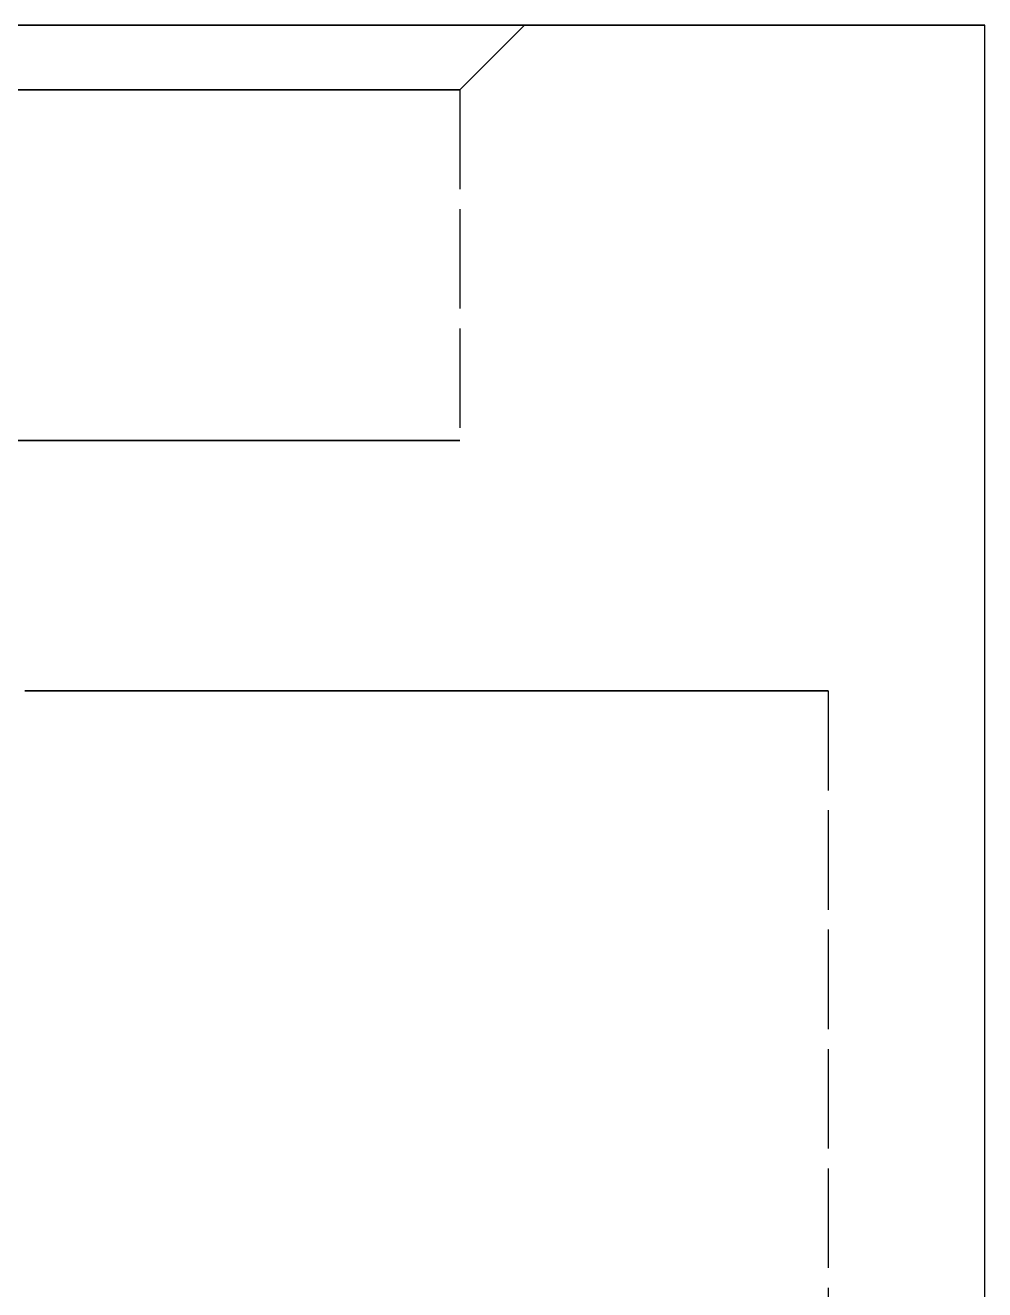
# Model space of a CAD drawing. Header units: millimetres. Extents: x -29 to 159, y -17 to 130.
# Drawn here: x 84.75 to 97, y 36.35 to 52.5 of the extents above; entities that cross this region are included whole.
import ezdxf

# ---------------------------------------------------------------- set-up
doc = ezdxf.new("R2010")
doc.units = ezdxf.units.MM
doc.linetypes.add('DASHED', pattern=[1.524, 1.27, -0.254])
doc.layers.add('HIDDEN', color=8, linetype='DASHED')
doc.layers.add('VISIBLE', color=7, linetype='CONTINUOUS')

msp = doc.modelspace()

# ---------------------------------------------------------------- linework, layer by layer
at = {"layer": 'HIDDEN'}
for points in [[(97, 52.5), (96.33333, 52.5), (95.66667, 52.5), (95, 52.5), (94.33333, 52.5), (93.66667, 52.5), (93, 52.5), (92.33333, 52.5), (91.66667, 52.5), (91, 52.5), (90.33333, 52.5), (89.66667, 52.5), (89, 52.5), (88.33333, 52.5), (87.66667, 52.5), (87, 52.5), (86.33333, 52.5), (85.66667, 52.5), (85, 52.5), (84.33333, 52.5)], [(91.12426, 52.5), (90.64413, 52.5), (90.16399, 52.5), (89.68386, 52.5), (89.20372, 52.5), (88.72359, 52.5), (88.24345, 52.5), (87.76332, 52.5), (87.28318, 52.5), (86.80305, 52.5), (86.32291, 52.5), (85.84278, 52.5), (85.36264, 52.5), (84.8825, 52.5), (84.40237, 52.5)], [(84.64244, 52.5), (84.8825, 52.5), (85.12257, 52.5), (85.36264, 52.5), (85.60271, 52.5), (85.84278, 52.5), (86.08284, 52.5), (86.32291, 52.5), (86.56298, 52.5), (86.80305, 52.5), (87.04311, 52.5), (87.28318, 52.5), (87.52325, 52.5), (87.76332, 52.5), (88.00338, 52.5), (88.24345, 52.5), (88.48352, 52.5), (88.72359, 52.5), (88.96365, 52.5), (89.20372, 52.5), (89.44379, 52.5), (89.68386, 52.5), (89.92393, 52.5), (90.16399, 52.5), (90.40406, 52.5), (90.64413, 52.5), (90.8842, 52.5), (91.12426, 52.5)], [(90.3, 51.67574), (91.12426, 52.5)], [(90.3, 51.67574), (89.84603, 51.67574), (89.39206, 51.67574), (88.9381, 51.67574), (88.48413, 51.67574), (88.03016, 51.67574), (87.57619, 51.67574), (87.12222, 51.67574), (86.66825, 51.67574), (86.21429, 51.67574), (85.76032, 51.67574), (85.30635, 51.67574), (84.85238, 51.67574), (84.39841, 51.67574)], [(84.6254, 51.67574), (84.85238, 51.67574), (85.07937, 51.67574), (85.30635, 51.67574), (85.53333, 51.67574), (85.76032, 51.67574), (85.9873, 51.67574), (86.21429, 51.67574), (86.44127, 51.67574), (86.66825, 51.67574), (86.89524, 51.67574), (87.12222, 51.67574), (87.34921, 51.67574), (87.57619, 51.67574), (87.80317, 51.67574), (88.03016, 51.67574), (88.25714, 51.67574), (88.48413, 51.67574), (88.71111, 51.67574), (88.9381, 51.67574), (89.16508, 51.67574), (89.39206, 51.67574), (89.61905, 51.67574), (89.84603, 51.67574), (90.07302, 51.67574), (90.3, 51.67574)], [(90.3, 51.67574), (90.3, 47.2)], [(90.3, 47.2), (89.84603, 47.2), (89.39206, 47.2), (88.9381, 47.2), (88.48413, 47.2), (88.03016, 47.2), (87.57619, 47.2), (87.12222, 47.2), (86.66825, 47.2), (86.21429, 47.2), (85.76032, 47.2), (85.30635, 47.2), (84.85238, 47.2), (84.39841, 47.2)], [(84.6254, 47.2), (84.85238, 47.2), (85.07937, 47.2), (85.30635, 47.2), (85.53333, 47.2), (85.76032, 47.2), (85.9873, 47.2), (86.21429, 47.2), (86.44127, 47.2), (86.66825, 47.2), (86.89524, 47.2), (87.12222, 47.2), (87.34921, 47.2), (87.57619, 47.2), (87.80317, 47.2), (88.03016, 47.2), (88.25714, 47.2), (88.48413, 47.2), (88.71111, 47.2), (88.9381, 47.2), (89.16508, 47.2), (89.39206, 47.2), (89.61905, 47.2), (89.84603, 47.2), (90.07302, 47.2), (90.3, 47.2)], [(84.74603, 44), (85.04762, 44), (85.34921, 44), (85.65079, 44), (85.95238, 44), (86.25397, 44), (86.55556, 44), (86.85714, 44), (87.15873, 44), (87.46032, 44), (87.7619, 44), (88.06349, 44), (88.36508, 44), (88.66667, 44), (88.96825, 44), (89.26984, 44), (89.57143, 44), (89.87302, 44), (90.1746, 44), (90.47619, 44), (90.77778, 44), (91.07937, 44), (91.38095, 44), (91.68254, 44), (91.98413, 44), (92.28571, 44), (92.5873, 44), (92.88889, 44), (93.19048, 44), (93.49206, 44), (93.79365, 44), (94.09524, 44), (94.39683, 44), (94.69841, 44), (95, 44)], [(95, 44), (94.39683, 44), (93.79365, 44), (93.19048, 44), (92.5873, 44), (91.98413, 44), (91.38095, 44), (90.77778, 44), (90.1746, 44), (89.57143, 44), (88.96825, 44), (88.36508, 44), (87.7619, 44), (87.15873, 44), (86.55556, 44), (85.95238, 44), (85.34921, 44), (84.74603, 44)], [(95, 44), (95, 5)]]:
    msp.add_lwpolyline(points, dxfattribs=at)
at = {"layer": 'VISIBLE'}
for points in [[(84.66667, 52.5), (85, 52.5), (85.33333, 52.5), (85.66667, 52.5), (86, 52.5), (86.33333, 52.5), (86.66667, 52.5), (87, 52.5), (87.33333, 52.5), (87.66667, 52.5), (88, 52.5), (88.33333, 52.5), (88.66667, 52.5), (89, 52.5), (89.33333, 52.5), (89.66667, 52.5), (90, 52.5), (90.33333, 52.5), (90.66667, 52.5), (91, 52.5), (91.33333, 52.5), (91.66667, 52.5), (92, 52.5), (92.33333, 52.5), (92.66667, 52.5), (93, 52.5), (93.33333, 52.5), (93.66667, 52.5), (94, 52.5), (94.33333, 52.5), (94.66667, 52.5), (95, 52.5), (95.33333, 52.5), (95.66667, 52.5), (96, 52.5), (96.33333, 52.5), (96.66667, 52.5), (97, 52.5)], [(97, 5), (97, 52.5)]]:
    msp.add_lwpolyline(points, dxfattribs=at)

doc.saveas('drawing.dxf')
